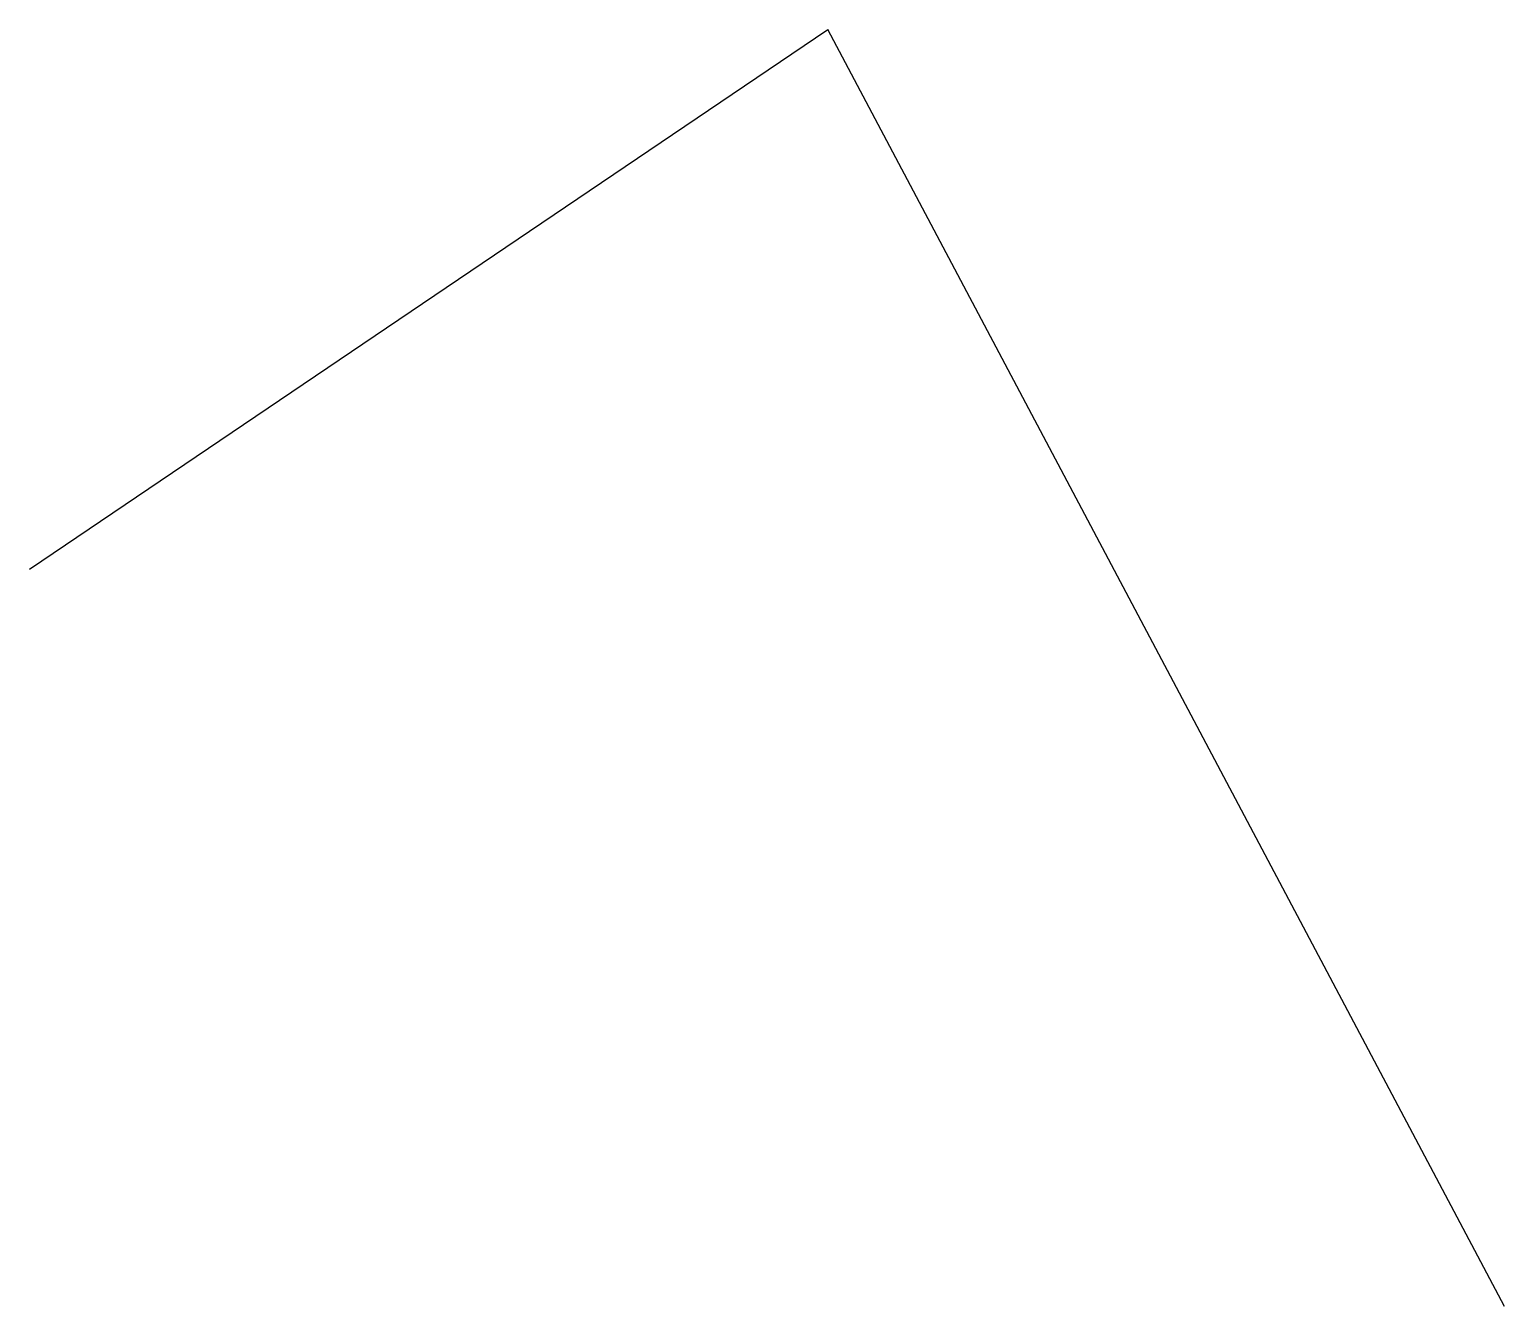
# Model space of a CAD drawing. Units: millimetres at full size, sheet at 1:100. Extents: x -9429 to 2816, y -6551 to 4053.
import ezdxf

# ---------------------------------------------------------------- set-up
doc = ezdxf.new("R2010")
doc.units = ezdxf.units.MM
doc.header["$LTSCALE"] = 100
doc.layers.add('0-0', color=7, linetype='Continuous')

msp = doc.modelspace()

# ---------------------------------------------------------------- linework, layer by layer
at = {"layer": '0-0'}
for p in [(-9428.6, -428.6), (2816.3, -6551)]:
    msp.add_line(p, (-2801.5, 4052.7), dxfattribs=at)

doc.saveas('drawing.dxf')
